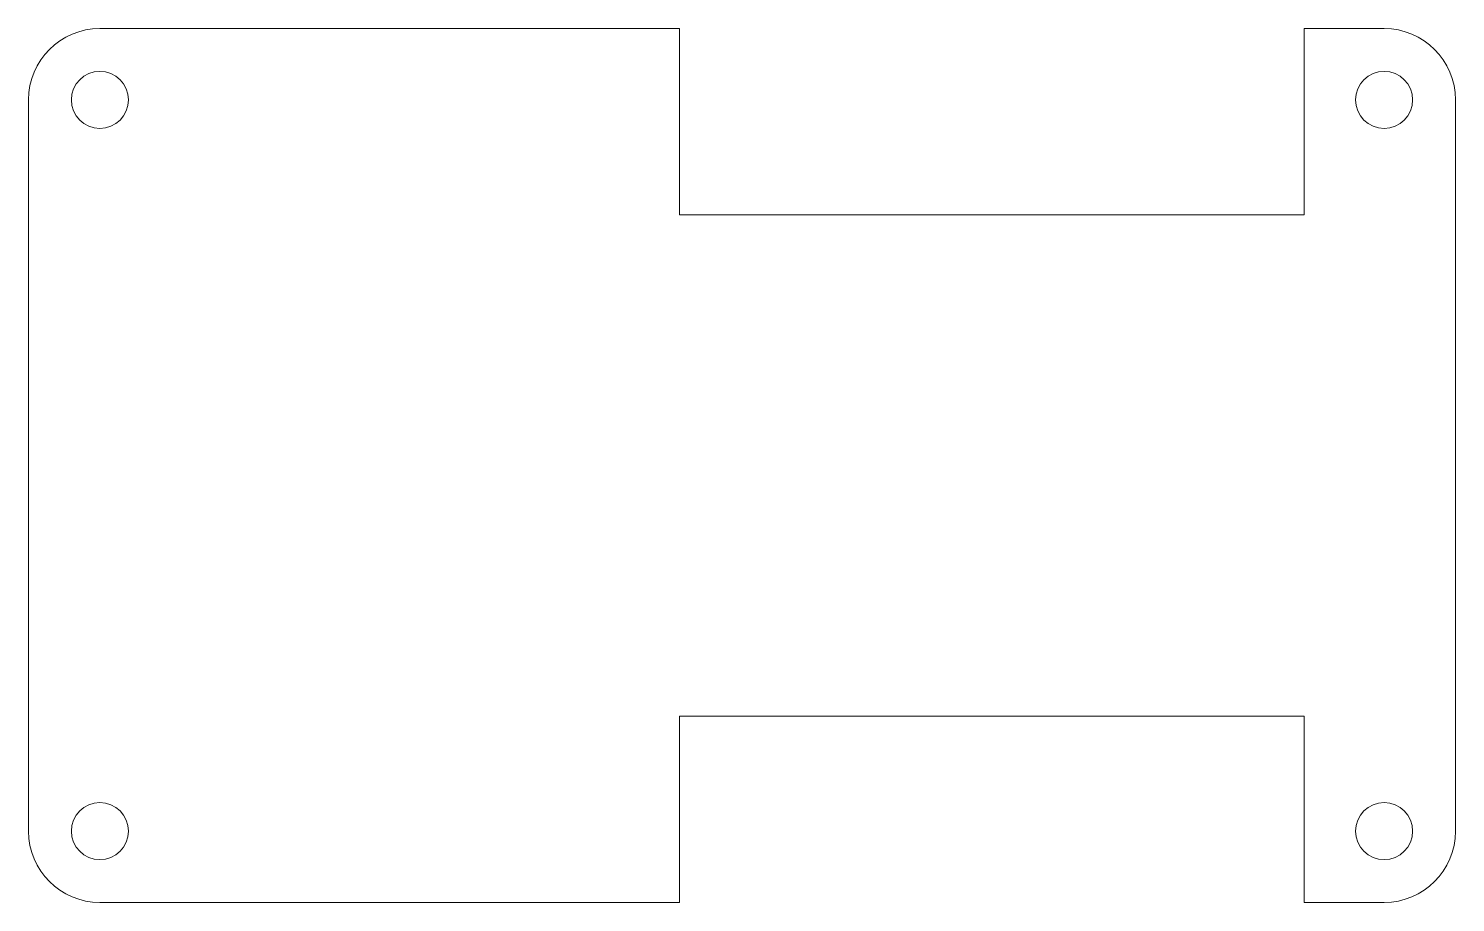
# Model space of a CAD drawing. Extents: x -40 to 40, y -24.5 to 24.5.
import ezdxf

# ---------------------------------------------------------------- set-up
doc = ezdxf.new("R2010")
doc.units = 0
doc.layers.add('s001-#def-active-grp', color=7, linetype='CONTINUOUS')

msp = doc.modelspace()

# ---------------------------------------------------------------- linework, layer by layer
at = {"layer": 's001-#def-active-grp', "color": 7, "linetype": 'CONTINUOUS', "lineweight": 9, "true_color": 0x000000}
for p, q in [((-40, 20.5), (-40, -20.5)), ((40, -20.5), (40, 20.5))]:
    msp.add_line(p, q, dxfattribs=at)
for points in [[(36, 24.5), (31.51, 24.5), (31.51, 14.055), (-3.51, 14.055), (-3.51, 24.5), (-36, 24.5)], [(-36, -24.5), (-3.51, -24.5), (-3.51, -14.055), (31.51, -14.055), (31.51, -24.5), (36, -24.5)]]:
    msp.add_lwpolyline(points, dxfattribs=at)
for centre, radius, start, end in [((-36, 20.5), 4, 90, 180), ((36, 20.5), 4, 0, 90), ((-36, 20.5), 1.6, 90, 180), ((-36, 20.5), 1.6, 0, 90), ((36, 20.5), 1.6, 90, 180), ((36, 20.5), 1.6, 0, 90), ((-36, 20.5), 1.6, 180, -90), ((-36, 20.5), 1.6, -90, 0), ((36, 20.5), 1.6, 180, -90), ((36, 20.5), 1.6, -90, 0), ((-36, -20.5), 1.6, 90, 180), ((-36, -20.5), 1.6, 0, 90), ((36, -20.5), 1.6, 90, 180), ((36, -20.5), 1.6, 0, 90), ((-36, -20.5), 4, 180, -90), ((-36, -20.5), 1.6, 180, -90), ((-36, -20.5), 1.6, -90, 0), ((36, -20.5), 1.6, 180, -90), ((36, -20.5), 4, -90, 0), ((36, -20.5), 1.6, -90, 0)]:
    msp.add_arc(centre, radius, start, end, dxfattribs=at)

doc.saveas('drawing.dxf')
